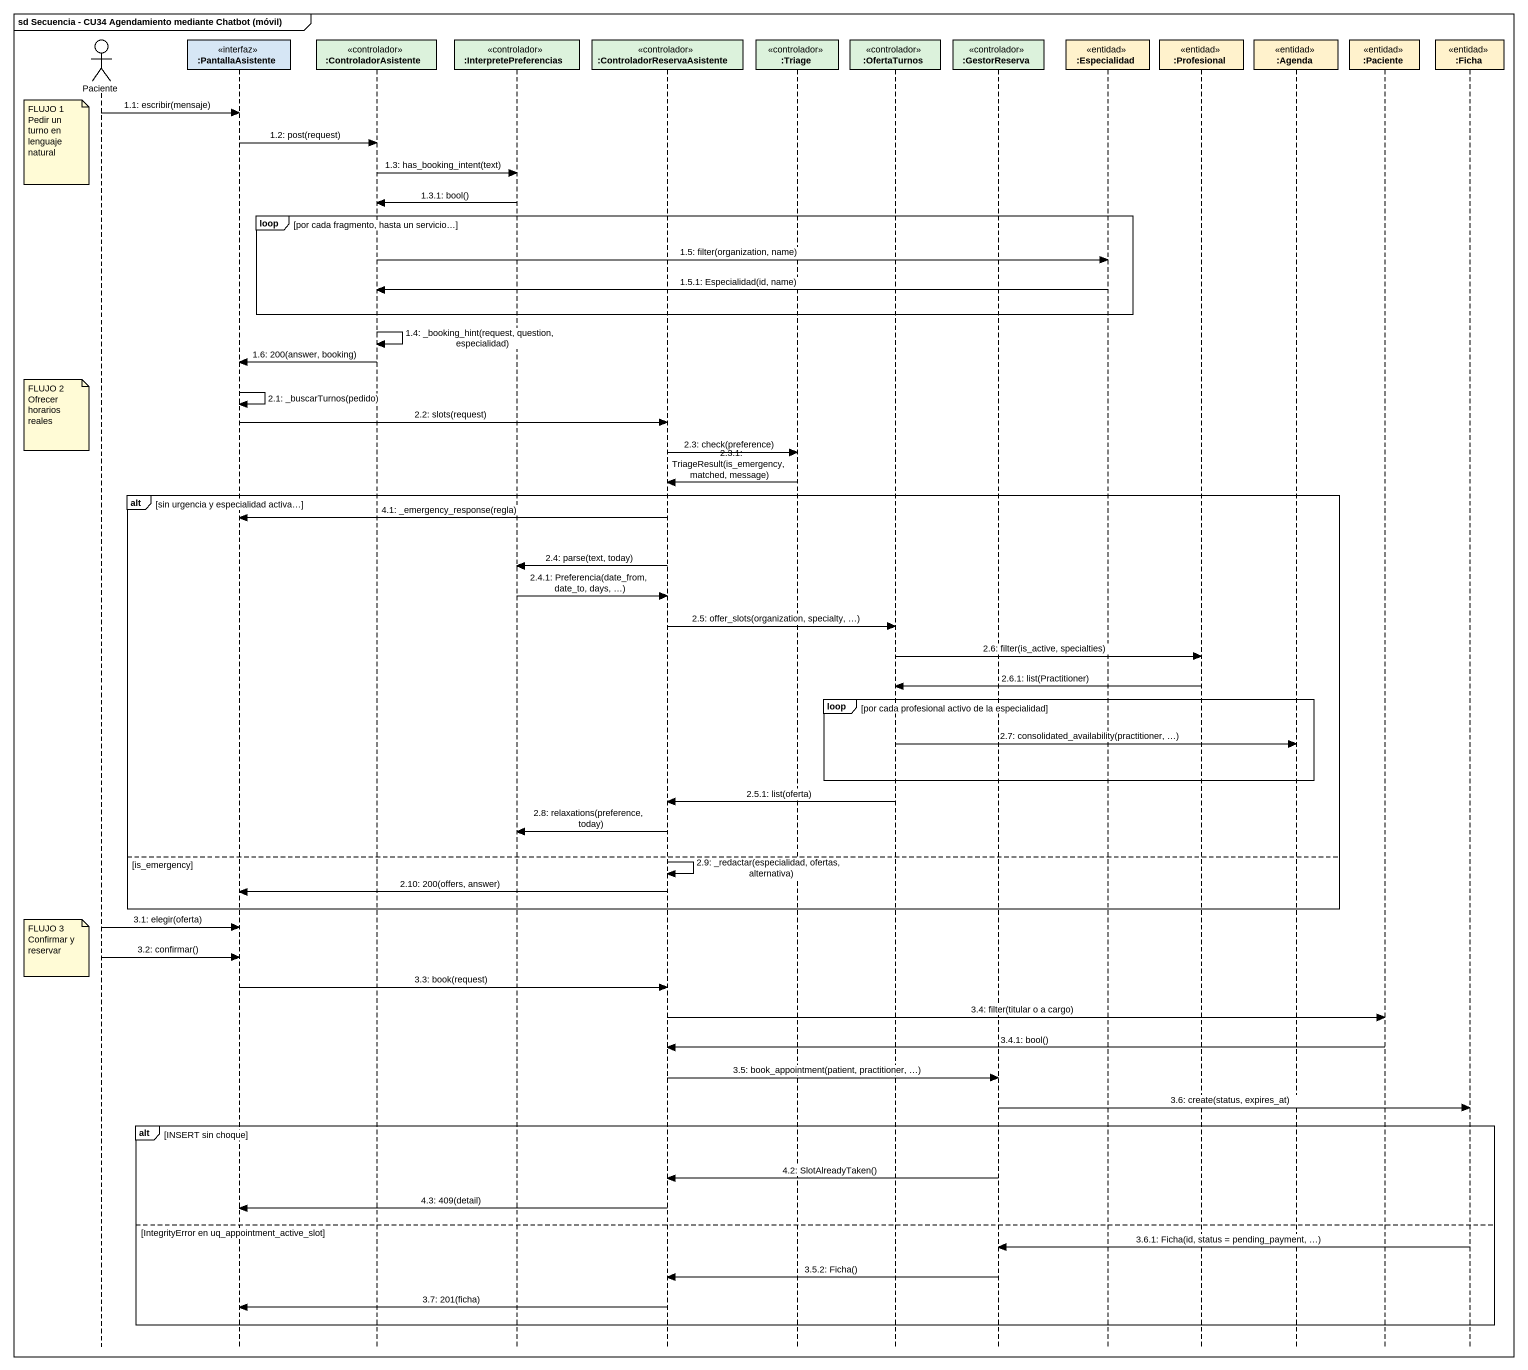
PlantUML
@startuml
mainframe sd Secuencia - CU34 Agendamiento mediante Chatbot (móvil)
hide footbox
actor Paciente
participant ":PantallaAsistente" as PantallaAsistente <<interfaz>> #D6E6F5
participant ":ControladorAsistente" as ControladorAsistente <<controlador>> #DCF2DC
participant ":InterpretePreferencias" as InterpretePreferencias <<controlador>> #DCF2DC
participant ":ControladorReservaAsistente" as ControladorReservaAsistente <<controlador>> #DCF2DC
participant ":Triage" as Triage <<controlador>> #DCF2DC
participant ":OfertaTurnos" as OfertaTurnos <<controlador>> #DCF2DC
participant ":GestorReserva" as GestorReserva <<controlador>> #DCF2DC
participant ":Especialidad" as Especialidad <<entidad>> #FFF2CC
participant ":Profesional" as Profesional <<entidad>> #FFF2CC
participant ":Agenda" as Agenda <<entidad>> #FFF2CC
participant ":Paciente" as Paciente_2 <<entidad>> #FFF2CC
participant ":Ficha" as Ficha <<entidad>> #FFF2CC

Paciente -> PantallaAsistente : 1.1: escribir(mensaje)
note left of Paciente : FLUJO 1 Pedir un turno en lenguaje natural
PantallaAsistente -> ControladorAsistente : 1.2: post(request)
ControladorAsistente -> InterpretePreferencias : 1.3: has_booking_intent(text)
InterpretePreferencias -> ControladorAsistente : 1.3.1: bool()
loop por cada fragmento, hasta un servicio…
  ControladorAsistente -> Especialidad : 1.5: filter(organization, name)
  Especialidad -> ControladorAsistente : 1.5.1: Especialidad(id, name)
end
ControladorAsistente -> ControladorAsistente : 1.4: _booking_hint(request, question, especialidad)
ControladorAsistente -> PantallaAsistente : 1.6: 200(answer, booking)
PantallaAsistente -> PantallaAsistente : 2.1: _buscarTurnos(pedido)
note left of Paciente : FLUJO 2 Ofrecer horarios reales
PantallaAsistente -> ControladorReservaAsistente : 2.2: slots(request)
ControladorReservaAsistente -> Triage : 2.3: check(preference)
Triage -> ControladorReservaAsistente : 2.3.1: TriageResult(is_emergency, matched, message)
alt sin urgencia y especialidad activa…
  ControladorReservaAsistente -> PantallaAsistente : 4.1: _emergency_response(regla)
  ControladorReservaAsistente -> InterpretePreferencias : 2.4: parse(text, today)
  InterpretePreferencias -> ControladorReservaAsistente : 2.4.1: Preferencia(date_from, date_to, days, …)
  ControladorReservaAsistente -> OfertaTurnos : 2.5: offer_slots(organization, specialty, …)
  OfertaTurnos -> Profesional : 2.6: filter(is_active, specialties)
  Profesional -> OfertaTurnos : 2.6.1: list(Practitioner)
  loop por cada profesional activo de la especialidad
    OfertaTurnos -> Agenda : 2.7: consolidated_availability(practitioner, …)
  end
  OfertaTurnos -> ControladorReservaAsistente : 2.5.1: list(oferta)
  ControladorReservaAsistente -> InterpretePreferencias : 2.8: relaxations(preference, today)
else is_emergency
  ControladorReservaAsistente -> ControladorReservaAsistente : 2.9: _redactar(especialidad, ofertas, alternativa)
  ControladorReservaAsistente -> PantallaAsistente : 2.10: 200(offers, answer)
end
Paciente -> PantallaAsistente : 3.1: elegir(oferta)
note left of Paciente : FLUJO 3 Confirmar y reservar
Paciente -> PantallaAsistente : 3.2: confirmar()
PantallaAsistente -> ControladorReservaAsistente : 3.3: book(request)
ControladorReservaAsistente -> Paciente_2 : 3.4: filter(titular o a cargo)
Paciente_2 -> ControladorReservaAsistente : 3.4.1: bool()
ControladorReservaAsistente -> GestorReserva : 3.5: book_appointment(patient, practitioner, …)
GestorReserva -> Ficha : 3.6: create(status, expires_at)
alt INSERT sin choque
  GestorReserva -> ControladorReservaAsistente : 4.2: SlotAlreadyTaken()
  ControladorReservaAsistente -> PantallaAsistente : 4.3: 409(detail)
else IntegrityError en uq_appointment_active_slot
  Ficha -> GestorReserva : 3.6.1: Ficha(id, status = pending_payment, …)
  GestorReserva -> ControladorReservaAsistente : 3.5.2: Ficha()
  ControladorReservaAsistente -> PantallaAsistente : 3.7: 201(ficha)
end
@enduml
